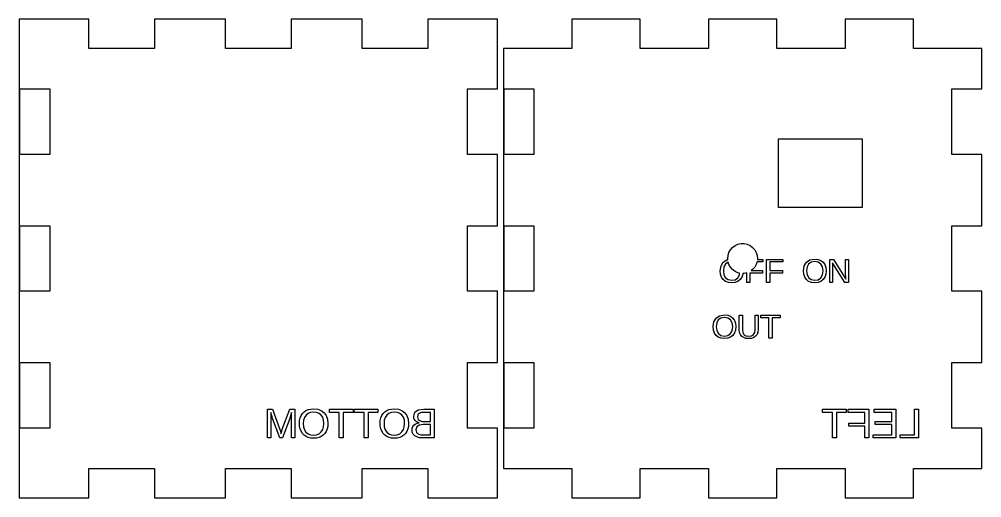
# Model space of a CAD drawing. Header units: metres. Extents: x 0 to 161, y -81 to 161.
# Drawn here: x 0 to 161, y 81 to 161 of the extents above; entities that cross this region are included whole.
import ezdxf

# ---------------------------------------------------------------- set-up
doc = ezdxf.new("R2010")
doc.units = ezdxf.units.M

msp = doc.modelspace()

# ---------------------------------------------------------------- linework, layer by layer
for p, q in [((11.6536, 161), (0, 161)), ((0, 161), (0, 81)), ((11.6536, 156.1), (11.6536, 161)), ((34.5107, 161), (22.6321, 161)), ((22.6321, 161), (22.6321, 156.1)), ((34.5107, 156.1), (34.5107, 161)), ((57.3678, 161), (45.4893, 161)), ((45.4893, 161), (45.4893, 156.1)), ((57.3678, 156.1), (57.3678, 161)), ((80, 161), (68.3464, 161)), ((68.3464, 161), (68.3464, 156.1)), ((80, 149.346), (80, 161)), ((103.857, 161), (92.4286, 161)), ((92.4286, 161), (92.4286, 156.1)), ((103.857, 156.1), (103.857, 161)), ((126.714, 161), (115.286, 161)), ((115.286, 161), (115.286, 156.1)), ((126.714, 156.1), (126.714, 161)), ((149.571, 161), (138.143, 161)), ((138.143, 161), (138.143, 156.1)), ((149.571, 156.1), (149.571, 161)), ((22.6321, 156.1), (11.6536, 156.1)), ((45.4893, 156.1), (34.5107, 156.1)), ((68.3464, 156.1), (57.3678, 156.1)), ((92.4286, 156.1), (81, 156.1)), ((81, 156.1), (81, 85.9)), ((115.286, 156.1), (103.857, 156.1)), ((138.143, 156.1), (126.714, 156.1)), ((161, 156.1), (149.571, 156.1)), ((161, 149.346), (161, 156.1)), ((0.09999, 138.368), (0.09999, 149.346)), ((0.09999, 149.346), (5.09999, 149.346)), ((5.09999, 149.346), (5.09999, 138.368)), ((75, 138.368), (75, 149.346)), ((75, 149.346), (80, 149.346)), ((81.1, 138.368), (81.1, 149.346)), ((81.1, 149.346), (86.1, 149.346)), ((86.1, 149.346), (86.1, 138.368)), ((156, 138.368), (156, 149.346)), ((156, 149.346), (161, 149.346)), ((127, 129.5), (127, 141)), ((127, 141), (141, 141)), ((141, 141), (141, 129.5)), ((5.09999, 138.368), (0.09999, 138.368)), ((80, 138.368), (75, 138.368)), ((80, 126.489), (80, 138.368)), ((86.1, 138.368), (81.1, 138.368)), ((161, 138.368), (156, 138.368)), ((161, 126.489), (161, 138.368)), ((141, 129.5), (127, 129.5)), ((0.09999, 115.511), (0.09999, 126.489)), ((0.09999, 126.489), (5.09999, 126.489)), ((5.09999, 126.489), (5.09999, 115.511)), ((75, 115.511), (75, 126.489)), ((75, 126.489), (80, 126.489)), ((81.1, 115.511), (81.1, 126.489)), ((81.1, 126.489), (86.1, 126.489)), ((86.1, 126.489), (86.1, 115.511)), ((156, 115.511), (156, 126.489)), ((156, 126.489), (161, 126.489)), ((118.716, 122.017), (118.977, 122.469)), ((118.977, 122.469), (119.327, 122.858)), ((119.327, 122.858), (119.75, 123.165)), ((119.75, 123.165), (120.227, 123.378)), ((120.227, 123.378), (120.739, 123.486)), ((120.739, 123.486), (121.261, 123.486)), ((121.261, 123.486), (121.773, 123.378)), ((121.773, 123.378), (122.25, 123.165)), ((122.25, 123.165), (122.673, 122.858)), ((122.673, 122.858), (123.023, 122.469)), ((123.023, 122.469), (123.284, 122.017)), ((117.77, 120.382), (118.375, 120.773)), ((118.375, 120.773), (118.521, 120.797)), ((118.5, 121), (118.555, 121.52)), ((118.521, 120.797), (118.5, 121)), ((118.555, 121.52), (118.716, 122.017)), ((123.284, 122.017), (123.445, 121.52)), ((123.445, 121.52), (123.5, 121)), ((123.5, 121), (123.483, 120.84)), ((123.483, 120.84), (124.399, 120.84)), ((124.399, 120.84), (124.399, 120.416)), ((125.007, 117), (125.007, 120.84)), ((125.007, 120.84), (127.721, 120.84)), ((127.721, 120.84), (127.721, 120.416)), ((131.664, 120.382), (132.268, 120.773)), ((132.268, 120.773), (133.071, 120.904)), ((133.071, 120.904), (133.619, 120.845)), ((133.619, 120.845), (134.09, 120.67)), ((135.581, 117), (135.581, 120.84)), ((135.581, 120.84), (136.184, 120.84)), ((136.184, 120.84), (138.265, 117.546)), ((138.232, 118.32), (138.232, 120.84)), ((138.232, 120.84), (138.7, 120.84)), ((138.7, 120.84), (138.7, 117)), ((117.265, 118.936), (117.391, 119.76)), ((117.391, 119.76), (117.77, 120.382)), ((117.882, 119.586), (117.792, 118.936)), ((118.153, 120.074), (117.882, 119.586)), ((118.588, 120.377), (118.153, 120.074)), ((118.716, 119.983), (118.588, 120.377)), ((118.977, 119.531), (118.716, 119.983)), ((119.327, 119.142), (118.977, 119.531)), ((119.75, 118.835), (119.327, 119.142)), ((122.673, 119.142), (122.455, 118.984)), ((123.023, 119.531), (122.673, 119.142)), ((123.284, 119.983), (123.023, 119.531)), ((123.424, 120.416), (123.284, 119.983)), ((124.399, 120.416), (123.424, 120.416)), ((127.721, 120.416), (125.526, 120.416)), ((125.526, 120.416), (125.526, 118.984)), ((131.159, 118.936), (131.285, 119.76)), ((131.285, 119.76), (131.664, 120.382)), ((131.776, 119.586), (131.686, 118.936)), ((132.047, 120.074), (131.776, 119.586)), ((132.483, 120.378), (132.047, 120.074)), ((133.071, 120.48), (132.483, 120.378)), ((133.653, 120.377), (133.071, 120.48)), ((134.087, 120.068), (133.653, 120.377)), ((134.357, 119.579), (134.087, 120.068)), ((134.09, 120.67), (134.471, 120.383)), ((134.447, 118.936), (134.357, 119.579)), ((134.471, 120.383), (134.75, 119.99)), ((134.75, 119.99), (134.921, 119.503)), ((134.921, 119.503), (134.978, 118.936)), ((138.075, 117), (136.016, 120.272)), ((136.016, 120.272), (136.029, 120.008)), ((136.029, 120.008), (136.043, 119.552)), ((136.043, 119.552), (136.043, 117)), ((117.321, 118.367), (117.265, 118.936)), ((117.491, 117.873), (117.321, 118.367)), ((117.769, 117.471), (117.491, 117.873)), ((117.792, 118.936), (117.883, 118.285)), ((117.883, 118.285), (118.157, 117.783)), ((118.157, 117.783), (118.593, 117.463)), ((120.227, 118.622), (119.75, 118.835)), ((119.761, 117.46), (120.196, 117.769)), ((120.196, 117.769), (120.464, 118.267)), ((120.503, 118.564), (120.227, 118.622)), ((120.464, 118.267), (120.503, 118.564)), ((120.853, 117.877), (120.572, 117.475)), ((121.026, 118.369), (120.853, 117.877)), ((121.041, 118.514), (121.026, 118.369)), ((121.261, 118.514), (121.041, 118.514)), ((121.685, 118.604), (121.261, 118.514)), ((121.685, 117), (121.685, 118.604)), ((124.334, 118.554), (122.204, 118.554)), ((122.204, 118.554), (122.204, 117)), ((122.455, 118.984), (124.334, 118.984)), ((124.334, 118.984), (124.334, 118.554)), ((125.526, 118.984), (127.656, 118.984)), ((127.656, 118.554), (125.526, 118.554)), ((125.526, 118.554), (125.526, 117)), ((127.656, 118.984), (127.656, 118.554)), ((131.215, 118.367), (131.159, 118.936)), ((131.385, 117.873), (131.215, 118.367)), ((131.662, 117.471), (131.385, 117.873)), ((131.686, 118.936), (131.777, 118.285)), ((131.777, 118.285), (132.051, 117.783)), ((132.051, 117.783), (132.487, 117.463)), ((133.655, 117.46), (134.09, 117.769)), ((134.09, 117.769), (134.357, 118.267)), ((134.357, 118.267), (134.447, 118.936)), ((134.747, 117.877), (134.465, 117.475)), ((134.92, 118.369), (134.747, 117.877)), ((134.978, 118.936), (134.92, 118.369)), ((138.24, 118.006), (138.232, 118.32)), ((138.265, 117.546), (138.24, 118.006)), ((118.148, 117.177), (117.769, 117.471)), ((118.619, 116.996), (118.148, 117.177)), ((118.593, 117.463), (119.171, 117.357)), ((119.172, 116.936), (118.619, 116.996)), ((119.171, 117.357), (119.761, 117.46)), ((119.72, 116.997), (119.172, 116.936)), ((120.19, 117.179), (119.72, 116.997)), ((120.572, 117.475), (120.19, 117.179)), ((122.204, 117), (121.685, 117)), ((125.526, 117), (125.007, 117)), ((132.042, 117.177), (131.662, 117.471)), ((132.513, 116.996), (132.042, 117.177)), ((132.487, 117.463), (133.065, 117.357)), ((133.066, 116.936), (132.513, 116.996)), ((133.065, 117.357), (133.655, 117.46)), ((133.614, 116.997), (133.066, 116.936)), ((134.084, 117.179), (133.614, 116.997)), ((134.465, 117.475), (134.084, 117.179)), ((136.043, 117), (135.581, 117)), ((138.7, 117), (138.075, 117)), ((5.09999, 115.511), (0.09999, 115.511)), ((80, 115.511), (75, 115.511)), ((80, 103.632), (80, 115.511)), ((86.1, 115.511), (81.1, 115.511)), ((161, 115.511), (156, 115.511)), ((161, 103.632), (161, 115.511)), ((116.553, 111.049), (117.157, 111.44)), ((117.157, 111.44), (117.96, 111.571)), ((117.96, 111.147), (117.372, 111.045)), ((117.96, 111.571), (118.508, 111.512)), ((118.542, 111.044), (117.96, 111.147)), ((118.508, 111.512), (118.979, 111.337)), ((118.979, 111.337), (119.36, 111.05)), ((120.443, 109.056), (120.443, 111.507)), ((120.443, 111.507), (120.962, 111.507)), ((120.962, 111.507), (120.962, 109.098)), ((123.097, 109.134), (123.097, 111.507)), ((123.097, 111.507), (123.613, 111.507)), ((123.613, 111.507), (123.613, 109.106)), ((124.066, 111.083), (124.066, 111.507)), ((124.066, 111.507), (127.265, 111.507)), ((127.265, 111.507), (127.265, 111.083)), ((116.048, 109.603), (116.174, 110.427)), ((116.104, 109.033), (116.048, 109.603)), ((116.174, 110.427), (116.553, 111.049)), ((116.665, 110.253), (116.575, 109.603)), ((116.575, 109.603), (116.666, 108.951)), ((116.936, 110.741), (116.665, 110.253)), ((117.372, 111.045), (116.936, 110.741)), ((118.976, 110.735), (118.542, 111.044)), ((119.246, 110.246), (118.976, 110.735)), ((119.336, 109.603), (119.246, 110.246)), ((119.246, 108.934), (119.336, 109.603)), ((119.36, 111.05), (119.639, 110.657)), ((119.639, 110.657), (119.81, 110.17)), ((119.867, 109.603), (119.809, 109.036)), ((119.81, 110.17), (119.867, 109.603)), ((125.403, 111.083), (124.066, 111.083)), ((125.403, 107.667), (125.403, 111.083)), ((127.265, 111.083), (125.92, 111.083)), ((125.92, 111.083), (125.92, 107.667)), ((116.274, 108.54), (116.104, 109.033)), ((116.551, 108.138), (116.274, 108.54)), ((116.931, 107.844), (116.551, 108.138)), ((116.666, 108.951), (116.94, 108.45)), ((116.94, 108.45), (117.376, 108.13)), ((117.376, 108.13), (117.954, 108.024)), ((117.954, 108.024), (118.544, 108.127)), ((118.544, 108.127), (118.979, 108.436)), ((119.354, 108.142), (118.973, 107.846)), ((118.979, 108.436), (119.246, 108.934)), ((119.636, 108.544), (119.354, 108.142)), ((119.809, 109.036), (119.636, 108.544)), ((120.491, 108.634), (120.443, 109.056)), ((120.636, 108.275), (120.491, 108.634)), ((120.869, 107.986), (120.636, 108.275)), ((121.181, 107.775), (120.869, 107.986)), ((120.962, 109.098), (121.029, 108.634)), ((121.029, 108.634), (121.229, 108.297)), ((121.229, 108.297), (121.556, 108.092)), ((121.556, 108.092), (122.002, 108.024)), ((122.002, 108.024), (122.463, 108.094)), ((122.463, 108.094), (122.809, 108.307)), ((122.809, 108.307), (123.025, 108.655)), ((123.177, 108), (122.856, 107.782)), ((123.025, 108.655), (123.097, 109.134)), ((123.415, 108.299), (123.177, 108)), ((123.564, 108.67), (123.415, 108.299)), ((123.613, 109.106), (123.564, 108.67)), ((117.402, 107.663), (116.931, 107.844)), ((117.955, 107.603), (117.402, 107.663)), ((118.503, 107.663), (117.955, 107.603)), ((118.973, 107.846), (118.503, 107.663)), ((121.563, 107.646), (121.181, 107.775)), ((122.005, 107.603), (121.563, 107.646)), ((122.463, 107.647), (122.005, 107.603)), ((122.856, 107.782), (122.463, 107.647)), ((125.92, 107.667), (125.403, 107.667)), ((0.09999, 92.6536), (0.09999, 103.632)), ((0.09999, 103.632), (5.09999, 103.632)), ((5.09999, 103.632), (5.09999, 92.6536)), ((75, 92.6536), (75, 103.632)), ((75, 103.632), (80, 103.632)), ((81.1, 92.6536), (81.1, 103.632)), ((81.1, 103.632), (86.1, 103.632)), ((86.1, 103.632), (86.1, 92.6536)), ((156, 92.6536), (156, 103.632)), ((156, 103.632), (161, 103.632)), ((41.5242, 91), (41.5242, 95.8)), ((41.5242, 95.8), (42.3592, 95.8)), ((42.1846, 94.8479), (42.0792, 95.225)), ((42.0792, 95.225), (42.0964, 94.8932)), ((42.3592, 95.8), (43.5992, 92.4011)), ((44.0062, 92.472), (45.2432, 95.8)), ((45.2432, 95.8), (46.0982, 95.8)), ((45.5432, 95.225), (45.4332, 94.85)), ((45.5322, 94.847), (45.5432, 95.225)), ((46.0982, 95.8), (46.0982, 91)), ((47.138, 94.729), (47.3564, 95.069)), ((47.3564, 95.069), (47.6313, 95.3503)), ((47.6313, 95.3503), (47.963, 95.573)), ((47.963, 95.573), (48.3441, 95.7347)), ((48.3076, 95.1063), (47.967, 94.823)), ((48.7306, 95.2763), (48.3076, 95.1063)), ((48.3441, 95.7347), (48.7688, 95.8317)), ((49.236, 95.333), (48.7306, 95.2763)), ((48.7688, 95.8317), (49.237, 95.864)), ((49.7461, 95.2771), (49.236, 95.333)), ((49.237, 95.864), (49.9328, 95.792)), ((50.1725, 95.1094), (49.7461, 95.2771)), ((49.9328, 95.792), (50.5188, 95.576)), ((50.515, 94.83), (50.1725, 95.1094)), ((50.5188, 95.576), (50.995, 95.216)), ((50.995, 95.216), (51.3461, 94.7289)), ((51.8691, 95.269), (51.8691, 95.8)), ((51.8691, 95.8), (55.8381, 95.8)), ((53.5311, 95.269), (51.8691, 95.269)), ((53.5311, 91), (53.5311, 95.269)), ((55.8381, 95.269), (54.1791, 95.269)), ((54.1791, 95.269), (54.1791, 91)), ((55.8381, 95.8), (55.8381, 95.269)), ((56.0302, 95.269), (56.0302, 95.8)), ((56.0302, 95.8), (59.9992, 95.8)), ((57.6922, 95.269), (56.0302, 95.269)), ((57.6922, 91), (57.6922, 95.269)), ((59.9992, 95.269), (58.3402, 95.269)), ((58.3402, 95.269), (58.3402, 91)), ((59.9992, 95.8), (59.9992, 95.269)), ((60.6361, 94.729), (60.8544, 95.069)), ((60.8544, 95.069), (61.1294, 95.3503)), ((61.1294, 95.3503), (61.4611, 95.573)), ((61.4611, 95.573), (61.8422, 95.7347)), ((61.8056, 95.1063), (61.4651, 94.823)), ((62.2286, 95.2763), (61.8056, 95.1063)), ((61.8422, 95.7347), (62.2668, 95.8317)), ((62.7341, 95.333), (62.2286, 95.2763)), ((62.2668, 95.8317), (62.7351, 95.864)), ((63.2442, 95.2771), (62.7341, 95.333)), ((62.7351, 95.864), (63.4308, 95.792)), ((63.6705, 95.1094), (63.2442, 95.2771)), ((63.4308, 95.792), (64.0168, 95.576)), ((64.0131, 94.83), (63.6705, 95.1094)), ((64.0168, 95.576), (64.4931, 95.216)), ((64.4931, 95.216), (64.8442, 94.7289)), ((65.978, 94.631), (66.1665, 95.2804)), ((66.1665, 95.2804), (66.7318, 95.6701)), ((66.7318, 95.6701), (67.674, 95.8)), ((66.9, 95.111), (66.7511, 94.9743)), ((67.1047, 95.2043), (66.9, 95.111)), ((67.3627, 95.2603), (67.1047, 95.2043)), ((67.674, 95.279), (67.3627, 95.2603)), ((67.674, 95.8), (69.425, 95.8)), ((68.774, 95.279), (67.674, 95.279)), ((68.774, 93.752), (68.774, 95.279)), ((69.425, 95.8), (69.425, 91)), ((134.379, 95.269), (134.379, 95.8)), ((134.379, 95.8), (138.348, 95.8)), ((136.041, 95.269), (134.379, 95.269)), ((136.041, 91), (136.041, 95.269)), ((138.348, 95.269), (136.689, 95.269)), ((136.689, 95.269), (136.689, 91)), ((138.348, 95.8), (138.348, 95.269)), ((138.66, 95.269), (138.66, 95.8)), ((138.66, 95.8), (142.091, 95.8)), ((141.44, 95.269), (138.66, 95.269)), ((141.44, 93.496), (141.44, 95.269)), ((142.091, 95.8), (142.091, 91)), ((142.98, 95.269), (142.98, 95.8)), ((142.98, 95.8), (146.636, 95.8)), ((145.985, 95.269), (142.98, 95.269)), ((145.985, 93.752), (145.985, 95.269)), ((146.636, 95.8), (146.636, 91)), ((149.773, 91.531), (149.773, 95.8)), ((149.773, 95.8), (150.424, 95.8)), ((150.424, 95.8), (150.424, 91)), ((42.0964, 94.8932), (42.1068, 94.5526)), ((42.1068, 94.5526), (42.1102, 94.203)), ((42.1102, 94.203), (42.1102, 91)), ((42.2823, 94.5299), (42.1846, 94.8479)), ((42.3722, 94.271), (42.2823, 94.5299)), ((43.5792, 91), (42.3722, 94.271)), ((45.2472, 94.271), (44.0232, 91)), ((45.4332, 94.85), (45.2472, 94.271)), ((45.5192, 94.203), (45.5322, 94.847)), ((45.5192, 91), (45.5192, 94.203)), ((46.853, 93.42), (46.8847, 93.901)), ((46.8851, 92.9401), (46.853, 93.42)), ((46.8847, 93.901), (46.9797, 94.3373)), ((46.9797, 94.3373), (47.138, 94.729)), ((47.567, 93.9737), (47.517, 93.421)), ((47.517, 93.421), (47.5666, 92.8448)), ((47.717, 94.441), (47.567, 93.9737)), ((47.967, 94.823), (47.717, 94.441)), ((50.7656, 94.4503), (50.515, 94.83)), ((50.9159, 93.9807), (50.7656, 94.4503)), ((50.9153, 92.8618), (50.966, 93.421)), ((50.966, 93.421), (50.9159, 93.9807)), ((51.3461, 94.7289), (51.5568, 94.1302)), ((51.5568, 94.1302), (51.627, 93.42)), ((51.627, 93.42), (51.5956, 92.9382)), ((60.3511, 93.42), (60.3827, 93.901)), ((60.3832, 92.9401), (60.3511, 93.42)), ((60.3827, 93.901), (60.4777, 94.3373)), ((60.4777, 94.3373), (60.6361, 94.729)), ((61.0651, 93.9737), (61.0151, 93.421)), ((61.0151, 93.421), (61.0646, 92.8448)), ((61.2151, 94.441), (61.0651, 93.9737)), ((61.4651, 94.823), (61.2151, 94.441)), ((64.2636, 94.4503), (64.0131, 94.83)), ((64.414, 93.9807), (64.2636, 94.4503)), ((64.4134, 92.8618), (64.4641, 93.421)), ((64.4641, 93.421), (64.414, 93.9807)), ((64.8442, 94.7289), (65.0548, 94.1302)), ((65.0548, 94.1302), (65.1251, 93.42)), ((65.1251, 93.42), (65.0936, 92.9382)), ((66.0047, 94.3614), (65.978, 94.631)), ((66.0847, 94.1221), (66.0047, 94.3614)), ((66.218, 93.913), (66.0847, 94.1221)), ((66.3994, 93.7409), (66.218, 93.913)), ((66.2457, 93.324), (66.541, 93.4513)), ((66.6251, 93.6112), (66.3994, 93.7409)), ((66.541, 93.4513), (66.895, 93.524)), ((66.895, 93.524), (66.6251, 93.6112)), ((66.6618, 94.7883), (66.632, 94.553)), ((66.632, 94.553), (66.6608, 94.305)), ((66.6608, 94.305), (66.7471, 94.1037)), ((66.7511, 94.9743), (66.6618, 94.7883)), ((66.7471, 94.1037), (66.891, 93.949)), ((66.891, 93.949), (67.0931, 93.8396)), ((67.0931, 93.8396), (67.3541, 93.7739)), ((67.3541, 93.7739), (67.674, 93.752)), ((67.674, 93.752), (68.774, 93.752)), ((138.742, 92.958), (138.742, 93.496)), ((138.742, 93.496), (141.44, 93.496)), ((143.185, 93.227), (143.185, 93.752)), ((143.185, 93.752), (145.985, 93.752)), ((5.09999, 92.6536), (0.09999, 92.6536)), ((43.5992, 92.4011), (43.6372, 92.2844)), ((43.6372, 92.2844), (43.6872, 92.122)), ((43.6872, 92.122), (43.7368, 91.953)), ((43.7368, 91.953), (43.7738, 91.8153)), ((43.7738, 91.8153), (43.7982, 91.709)), ((43.7982, 91.709), (43.8156, 91.7912)), ((43.8156, 91.7912), (43.8426, 91.9019)), ((43.8426, 91.9019), (43.9204, 92.1911)), ((43.9204, 92.1911), (43.9627, 92.3348)), ((43.9627, 92.3348), (44.0062, 92.472)), ((46.9815, 92.5018), (46.8851, 92.9401)), ((47.142, 92.105), (46.9815, 92.5018)), ((47.362, 91.758), (47.142, 92.105)), ((47.5666, 92.8448), (47.7152, 92.3628)), ((47.7152, 92.3628), (47.963, 91.975)), ((47.963, 91.975), (48.3035, 91.6911)), ((50.1661, 91.6987), (50.51, 91.992)), ((50.51, 91.992), (50.7634, 92.3854)), ((50.7634, 92.3854), (50.9153, 92.8618)), ((51.344, 92.1), (51.1265, 91.7523)), ((51.5012, 92.4982), (51.344, 92.1)), ((51.5956, 92.9382), (51.5012, 92.4982)), ((60.4795, 92.5018), (60.3832, 92.9401)), ((60.6401, 92.105), (60.4795, 92.5018)), ((60.8601, 91.758), (60.6401, 92.105)), ((61.0646, 92.8448), (61.2133, 92.3628)), ((61.2133, 92.3628), (61.4611, 91.975)), ((61.4611, 91.975), (61.8015, 91.6911)), ((63.6642, 91.6987), (64.0081, 91.992)), ((64.0081, 91.992), (64.2614, 92.3854)), ((64.2614, 92.3854), (64.4134, 92.8618)), ((64.8421, 92.1), (64.6245, 91.7523)), ((64.9993, 92.4982), (64.8421, 92.1)), ((65.0936, 92.9382), (64.9993, 92.4982)), ((65.697, 92.349), (65.7317, 92.65)), ((65.7491, 91.9545), (65.697, 92.349)), ((65.7317, 92.65), (65.8357, 92.9143)), ((65.9055, 91.6232), (65.7491, 91.9545)), ((65.8357, 92.9143), (66.009, 93.142)), ((66.009, 93.142), (66.2457, 93.324)), ((66.4873, 92.8684), (66.354, 92.399)), ((66.354, 92.399), (66.3844, 92.1317)), ((66.3844, 92.1317), (66.4758, 91.9123)), ((66.4758, 91.9123), (66.628, 91.741)), ((66.8873, 93.1501), (66.4873, 92.8684)), ((67.554, 93.244), (66.8873, 93.1501)), ((68.774, 93.244), (67.554, 93.244)), ((68.774, 91.521), (68.774, 93.244)), ((80, 92.6536), (75, 92.6536)), ((80, 81), (80, 92.6536)), ((86.1, 92.6536), (81.1, 92.6536)), ((141.44, 92.958), (138.742, 92.958)), ((141.44, 91), (141.44, 92.958)), ((145.985, 93.227), (143.185, 93.227)), ((145.985, 91.531), (145.985, 93.227)), ((161, 92.6536), (156, 92.6536)), ((161, 85.9), (161, 92.6536)), ((42.1102, 91), (41.5242, 91)), ((44.0232, 91), (43.5792, 91)), ((46.0982, 91), (45.5192, 91)), ((47.638, 91.469), (47.362, 91.758)), ((47.97, 91.238), (47.638, 91.469)), ((48.351, 91.0702), (47.97, 91.238)), ((48.3035, 91.6911), (48.7301, 91.5208)), ((48.7753, 90.9696), (48.351, 91.0702)), ((48.7301, 91.5208), (49.243, 91.464)), ((49.243, 90.936), (48.7753, 90.9696)), ((49.243, 91.464), (49.7438, 91.5227)), ((49.7145, 90.9692), (49.243, 90.936)), ((50.1408, 91.0689), (49.7145, 90.9692)), ((49.7438, 91.5227), (50.1661, 91.6987)), ((50.522, 91.235), (50.1408, 91.0689)), ((50.8525, 91.464), (50.522, 91.235)), ((51.1265, 91.7523), (50.8525, 91.464)), ((54.1791, 91), (53.5311, 91)), ((58.3402, 91), (57.6922, 91)), ((61.1361, 91.469), (60.8601, 91.758)), ((61.4681, 91.238), (61.1361, 91.469)), ((61.8491, 91.0702), (61.4681, 91.238)), ((61.8015, 91.6911), (62.2282, 91.5208)), ((62.2734, 90.9696), (61.8491, 91.0702)), ((62.2282, 91.5208), (62.7411, 91.464)), ((62.7411, 90.936), (62.2734, 90.9696)), ((62.7411, 91.464), (63.2418, 91.5227)), ((63.2125, 90.9692), (62.7411, 90.936)), ((63.6388, 91.0689), (63.2125, 90.9692)), ((63.2418, 91.5227), (63.6642, 91.6987)), ((64.0201, 91.235), (63.6388, 91.0689)), ((64.3505, 91.464), (64.0201, 91.235)), ((64.6245, 91.7523), (64.3505, 91.464)), ((66.166, 91.355), (65.9055, 91.6232)), ((66.5188, 91.1578), (66.166, 91.355)), ((66.9531, 91.0394), (66.5188, 91.1578)), ((66.628, 91.741), (66.8469, 91.6188)), ((66.8469, 91.6188), (67.1382, 91.5454)), ((67.469, 91), (66.9531, 91.0394)), ((67.1382, 91.5454), (67.502, 91.521)), ((69.425, 91), (67.469, 91)), ((67.502, 91.521), (68.774, 91.521)), ((136.689, 91), (136.041, 91)), ((142.091, 91), (141.44, 91)), ((142.84, 91), (142.84, 91.531)), ((142.84, 91.531), (145.985, 91.531)), ((146.636, 91), (142.84, 91)), ((147.329, 91), (147.329, 91.531)), ((147.329, 91.531), (149.773, 91.531)), ((150.424, 91), (147.329, 91)), ((11.6536, 85.9), (22.6321, 85.9)), ((11.6536, 81), (11.6536, 85.9)), ((22.6321, 85.9), (22.6321, 81)), ((34.5107, 81), (34.5107, 85.9)), ((34.5107, 85.9), (45.4893, 85.9)), ((45.4893, 85.9), (45.4893, 81)), ((57.3678, 81), (57.3678, 85.9)), ((57.3678, 85.9), (68.3464, 85.9)), ((68.3464, 85.9), (68.3464, 81)), ((81, 85.9), (92.4286, 85.9)), ((92.4286, 85.9), (92.4286, 81)), ((103.857, 85.9), (115.286, 85.9)), ((103.857, 81), (103.857, 85.9)), ((115.286, 85.9), (115.286, 81)), ((126.714, 81), (126.714, 85.9)), ((126.714, 85.9), (138.143, 85.9)), ((138.143, 85.9), (138.143, 81)), ((149.571, 81), (149.571, 85.9)), ((149.571, 85.9), (161, 85.9)), ((0, 81), (11.6536, 81)), ((22.6321, 81), (34.5107, 81)), ((45.4893, 81), (57.3678, 81)), ((68.3464, 81), (80, 81)), ((92.4286, 81), (103.857, 81)), ((115.286, 81), (126.714, 81)), ((138.143, 81), (149.571, 81))]:
    msp.add_line(p, q)

doc.saveas('drawing.dxf')
